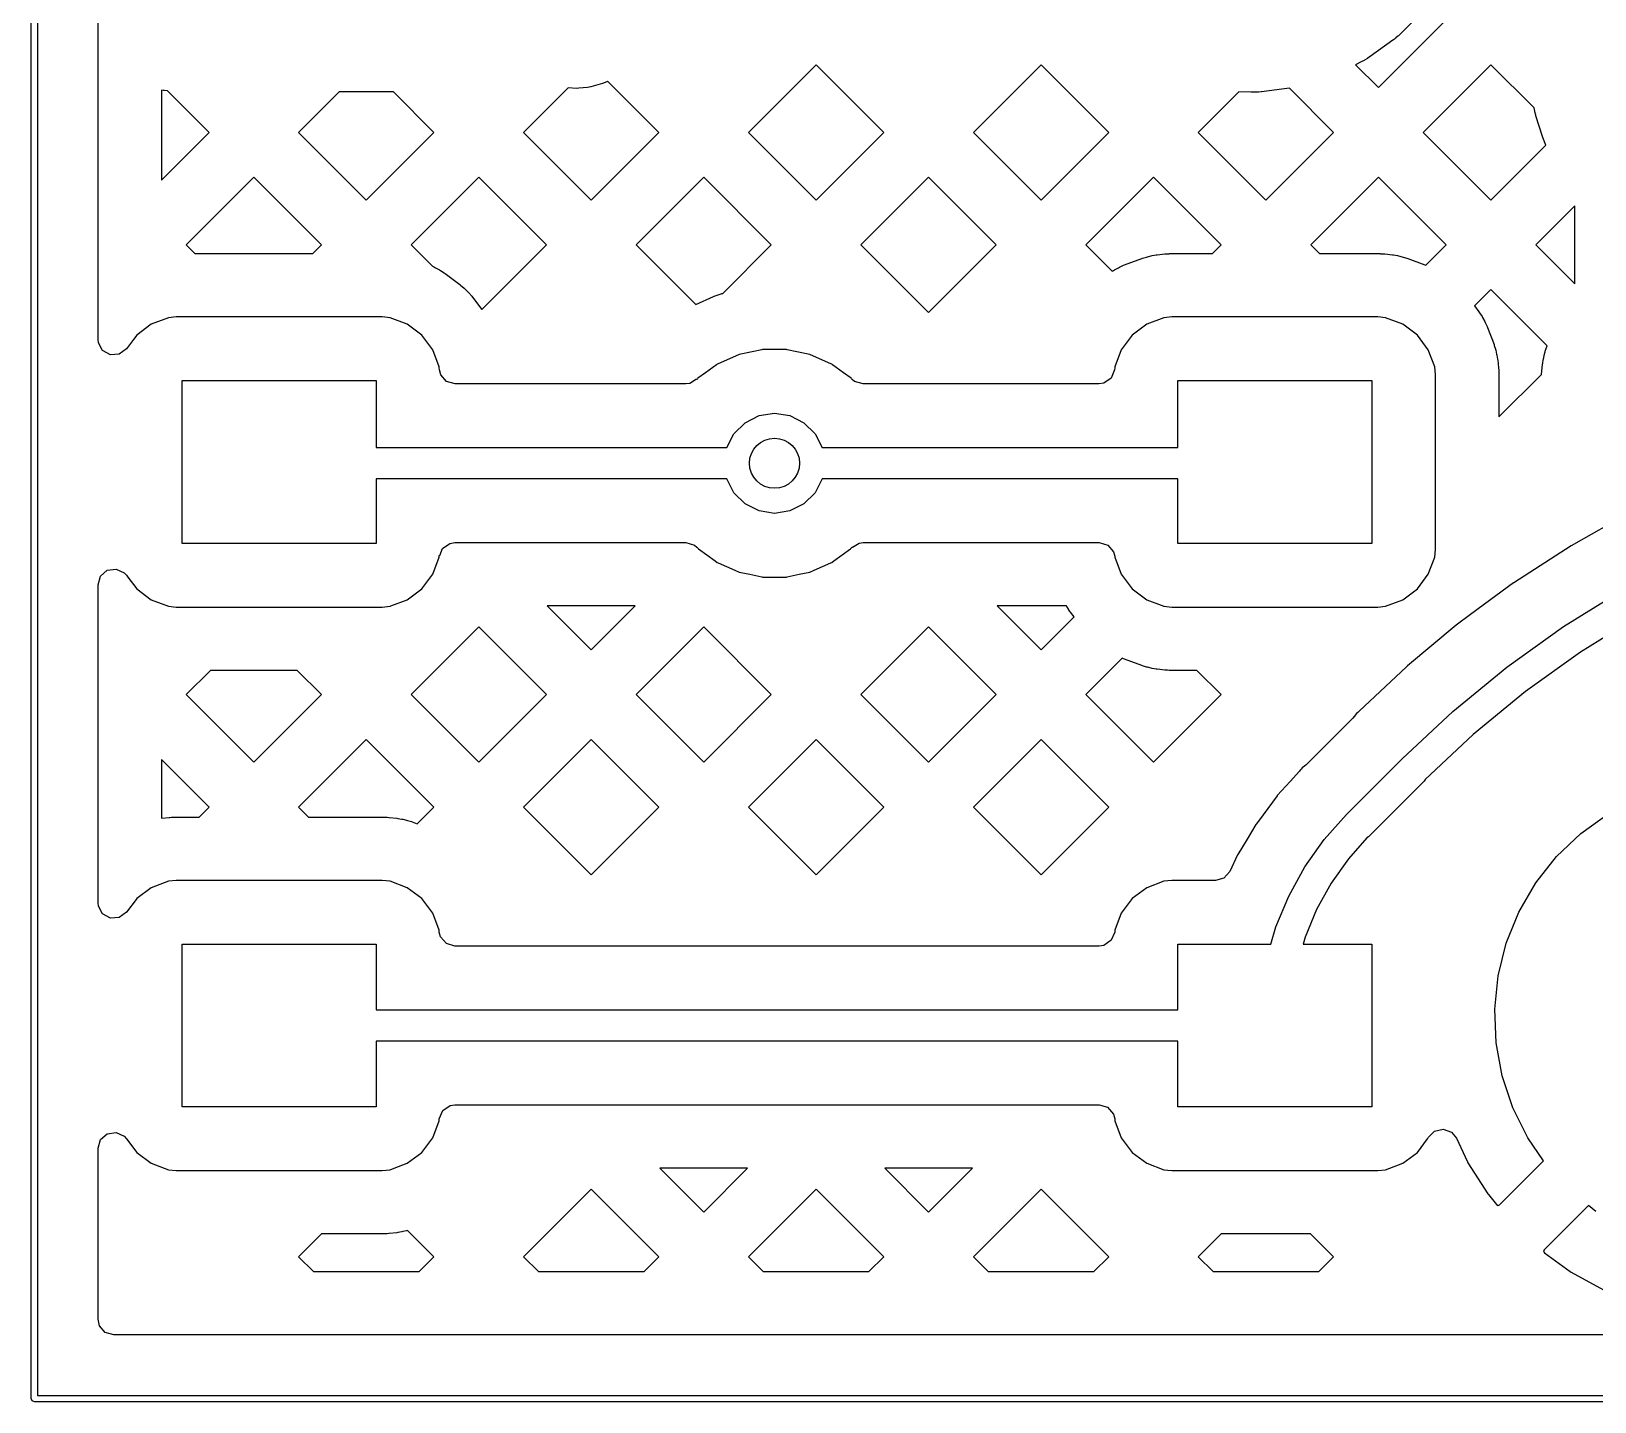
# Model space of a CAD drawing. Extents: x 54.1 to 108.3, y -71.1 to -40.8.
# Drawn here: x 54.06 to 66.55, y -71.09 to -60.15 of the extents above; entities that cross this region are included whole.
import ezdxf

# ---------------------------------------------------------------- set-up
doc = ezdxf.new("R2010")
doc.units = 0
doc.layers.add('BLACK', color=7, linetype='CONTINUOUS')

msp = doc.modelspace()

# ---------------------------------------------------------------- linework, layer by layer
at = {"layer": 'BLACK', "linetype": 'CONTINUOUS'}
for p, q in [((54.065, -71.07), (54.065, -40.87)), ((54.115, -40.895), (54.115, -71.045)), ((54.598, -62.6105), (54.598, -59.9062)), ((65.1593, -60.0109), (65.001, -60.1686)), ((64.8225, -60.5998), (65.3628, -60.0596)), ((64.9973, -60.1722), (64.9819, -60.1863)), ((65.001, -60.1686), (64.9973, -60.1722)), ((64.9377, -60.2221), (64.7558, -60.3518)), ((64.9418, -60.219), (64.9377, -60.2221)), ((64.9583, -60.2062), (64.9418, -60.219)), ((64.9623, -60.203), (64.9583, -60.2062)), ((64.9781, -60.1897), (64.9623, -60.203)), ((64.9819, -60.1863), (64.9781, -60.1897)), ((60.3324, -60.4174), (59.7922, -60.9576)), ((60.8727, -60.9576), (60.3324, -60.4174)), ((62.1285, -60.4174), (61.5882, -60.9576)), ((62.6687, -60.9576), (62.1285, -60.4174)), ((64.6846, -60.3943), (64.6393, -60.4165)), ((64.6393, -60.4165), (64.8225, -60.5998)), ((64.6892, -60.3919), (64.6846, -60.3943)), ((64.7075, -60.382), (64.6892, -60.3919)), ((64.712, -60.3795), (64.7075, -60.382)), ((64.7297, -60.3689), (64.712, -60.3795)), ((64.7341, -60.3661), (64.7297, -60.3689)), ((64.7516, -60.3548), (64.7341, -60.3661)), ((64.7558, -60.3518), (64.7516, -60.3548)), ((65.7206, -60.4174), (65.1803, -60.9576)), ((66.0654, -60.7621), (65.7206, -60.4174)), ((58.6671, -60.5481), (58.66, -60.5525)), ((59.0766, -60.9576), (58.6671, -60.5481)), ((55.1212, -60.6227), (55.104, -60.6197)), ((55.104, -60.6197), (55.104, -61.3381)), ((55.129, -60.6238), (55.1212, -60.6227)), ((55.1533, -60.6264), (55.129, -60.6238)), ((55.4845, -60.9576), (55.1533, -60.6264)), ((56.5242, -60.6335), (56.2001, -60.9576)), ((56.9565, -60.6335), (56.5242, -60.6335)), ((57.2805, -60.9576), (56.9565, -60.6335)), ((58.3521, -60.6017), (57.9961, -60.9576)), ((58.4191, -60.6056), (58.3521, -60.6017)), ((58.4371, -60.6053), (58.4191, -60.6056)), ((58.5078, -60.5993), (58.4371, -60.6053)), ((58.5321, -60.5948), (58.5078, -60.5993)), ((58.6273, -60.5673), (58.5321, -60.5948)), ((58.66, -60.5525), (58.6273, -60.5673)), ((63.7091, -60.6328), (63.3843, -60.9576)), ((63.8073, -60.6364), (63.7091, -60.6328)), ((63.8125, -60.6365), (63.8073, -60.6364)), ((63.8333, -60.6364), (63.8125, -60.6365)), ((63.8384, -60.6363), (63.8333, -60.6364)), ((63.8591, -60.6353), (63.8384, -60.6363)), ((63.8642, -60.635), (63.8591, -60.6353)), ((63.885, -60.6332), (63.8642, -60.635)), ((63.8901, -60.6327), (63.885, -60.6332)), ((64.1115, -60.6043), (63.8901, -60.6327)), ((64.4648, -60.9576), (64.1115, -60.6043)), ((66.0704, -60.7874), (66.0654, -60.7621)), ((66.0719, -60.7939), (66.0704, -60.7874)), ((66.0786, -60.82), (66.0719, -60.7939)), ((66.0804, -60.8264), (66.0786, -60.82)), ((66.1317, -60.99), (66.0804, -60.8264)), ((55.104, -61.3381), (55.4845, -60.9576)), ((56.2001, -60.9576), (56.7403, -61.4978)), ((56.7403, -61.4978), (57.2805, -60.9576)), ((57.9961, -60.9576), (58.5364, -61.4978)), ((58.5364, -61.4978), (59.0766, -60.9576)), ((59.7922, -60.9576), (60.3324, -61.4978)), ((60.3324, -61.4978), (60.8727, -60.9576)), ((61.5882, -60.9576), (62.1285, -61.4978)), ((62.1285, -61.4978), (62.6687, -60.9576)), ((62.6687, -60.9576), (62.6687, -60.9576)), ((63.3843, -60.9576), (63.9245, -61.4978)), ((63.9245, -61.4978), (64.4648, -60.9576)), ((65.1803, -60.9576), (65.7206, -61.4978)), ((66.1342, -60.9972), (66.1317, -60.99)), ((66.145, -61.0257), (66.1342, -60.9972)), ((66.148, -61.0328), (66.145, -61.0257)), ((66.1597, -61.0587), (66.148, -61.0328)), ((65.7206, -61.4978), (66.1597, -61.0587)), ((55.8423, -61.3154), (55.3021, -61.8556)), ((56.3825, -61.8556), (55.8423, -61.3154)), ((57.6383, -61.3154), (57.0981, -61.8556)), ((58.1786, -61.8556), (57.6383, -61.3154)), ((59.4344, -61.3154), (58.8942, -61.8556)), ((59.9746, -61.8556), (59.4344, -61.3154)), ((61.2304, -61.3154), (60.6902, -61.8556)), ((61.7707, -61.8556), (61.2304, -61.3154)), ((63.0265, -61.3154), (62.4863, -61.8556)), ((63.5667, -61.8556), (63.0265, -61.3154)), ((64.8225, -61.3154), (64.2823, -61.8556)), ((65.3628, -61.8556), (64.8225, -61.3154)), ((66.3905, -61.5435), (66.0784, -61.8556)), ((66.3905, -62.1677), (66.3905, -61.5435)), ((55.3021, -61.8556), (55.3719, -61.9255)), ((56.3126, -61.9255), (56.3825, -61.8556)), ((57.0981, -61.8556), (57.2691, -62.0266)), ((57.6622, -62.372), (58.1786, -61.8556)), ((58.8942, -61.8556), (59.3705, -62.3319)), ((59.5874, -62.2428), (59.9746, -61.8556)), ((60.6902, -61.8556), (61.2304, -62.3958)), ((61.2304, -62.3958), (61.7707, -61.8556)), ((62.4863, -61.8556), (62.6972, -62.0665)), ((63.4968, -61.9255), (63.5667, -61.8556)), ((63.5667, -61.8556), (63.5667, -61.8556)), ((64.2823, -61.8556), (64.3522, -61.9255)), ((65.2003, -62.0181), (65.3628, -61.8556)), ((66.0784, -61.8556), (66.3905, -62.1677)), ((55.3719, -61.9255), (56.3126, -61.9255)), ((57.2691, -62.0266), (57.2854, -62.0341)), ((57.2854, -62.0341), (57.2934, -62.0381)), ((57.2934, -62.0381), (57.3248, -62.0552)), ((62.7152, -62.0552), (62.7466, -62.0381)), ((62.7466, -62.0381), (62.7546, -62.0341)), ((62.7546, -62.0341), (62.7874, -62.019)), ((62.7874, -62.019), (62.7957, -62.0156)), ((62.7957, -62.0156), (62.9321, -61.9645)), ((62.9321, -61.9645), (62.9395, -61.9619)), ((62.9395, -61.9619), (62.9699, -61.9526)), ((62.9699, -61.9526), (62.9776, -61.9506)), ((62.9776, -61.9506), (63.0082, -61.9433)), ((63.0082, -61.9433), (63.0159, -61.9417)), ((63.0159, -61.9417), (63.0472, -61.9363)), ((63.0472, -61.9363), (63.055, -61.9352)), ((63.055, -61.9352), (63.1172, -61.9285)), ((63.1172, -61.9285), (63.1206, -61.9281)), ((63.1206, -61.9281), (63.1343, -61.927)), ((63.1343, -61.927), (63.1377, -61.9268)), ((63.1377, -61.9268), (63.1513, -61.9261)), ((63.1513, -61.9261), (63.1547, -61.9259)), ((63.1547, -61.9259), (63.1685, -61.9255)), ((63.1685, -61.9255), (63.1719, -61.9255)), ((63.1719, -61.9255), (63.4968, -61.9255)), ((64.3522, -61.9255), (64.8181, -61.9255)), ((64.8181, -61.9255), (64.8215, -61.9255)), ((64.8215, -61.9255), (64.8353, -61.9259)), ((64.8353, -61.9259), (64.8387, -61.9261)), ((64.8387, -61.9261), (64.8523, -61.9268)), ((64.8523, -61.9268), (64.8557, -61.927)), ((64.8557, -61.927), (64.8694, -61.9281)), ((64.8694, -61.9281), (64.8728, -61.9285)), ((64.8728, -61.9285), (64.935, -61.9352)), ((64.935, -61.9352), (64.9428, -61.9363)), ((64.9428, -61.9363), (64.9741, -61.9417)), ((64.9741, -61.9417), (64.9818, -61.9433)), ((64.9818, -61.9433), (65.0124, -61.9506)), ((65.0124, -61.9506), (65.0201, -61.9526)), ((65.0201, -61.9526), (65.0505, -61.9619)), ((65.0505, -61.9619), (65.0579, -61.9645)), ((65.0579, -61.9645), (65.1943, -62.0156)), ((65.1943, -62.0156), (65.2003, -62.0181)), ((57.3248, -62.0552), (57.3325, -62.0598)), ((57.3325, -62.0598), (57.3628, -62.0794)), ((57.3628, -62.0794), (57.3702, -62.0845)), ((57.3702, -62.0845), (57.4867, -62.1718)), ((57.4867, -62.1718), (57.4937, -62.1775)), ((62.6972, -62.0665), (62.7075, -62.0598)), ((62.7075, -62.0598), (62.7152, -62.0552)), ((57.4937, -62.1775), (57.521, -62.2011)), ((57.521, -62.2011), (57.5275, -62.2072)), ((57.5275, -62.2072), (57.5528, -62.2325)), ((57.5528, -62.2325), (57.5589, -62.239)), ((57.5589, -62.239), (57.5825, -62.2663)), ((57.5825, -62.2663), (57.5882, -62.2733)), ((57.5882, -62.2733), (57.6622, -62.372)), ((59.3705, -62.3319), (59.5119, -62.269)), ((59.5119, -62.269), (59.518, -62.2664)), ((59.518, -62.2664), (59.5428, -62.2569)), ((59.5428, -62.2569), (59.549, -62.2547)), ((59.549, -62.2547), (59.5741, -62.2466)), ((59.5741, -62.2466), (59.5804, -62.2447)), ((59.5804, -62.2447), (59.5874, -62.2428)), ((65.7206, -62.2134), (65.5907, -62.3433)), ((66.1689, -62.6617), (65.7206, -62.2134)), ((65.5907, -62.3433), (65.6255, -62.3898)), ((65.6255, -62.3898), (65.6306, -62.3972)), ((65.6306, -62.3972), (65.6502, -62.4275)), ((55.0233, -62.4894), (54.9067, -62.5767)), ((55.1597, -62.4383), (55.0233, -62.4894)), ((55.2219, -62.4315), (55.1597, -62.4383)), ((56.8681, -62.4315), (55.2219, -62.4315)), ((56.9303, -62.4383), (56.8681, -62.4315)), ((57.0667, -62.4894), (56.9303, -62.4383)), ((57.1833, -62.5767), (57.0667, -62.4894)), ((62.9733, -62.4894), (62.8567, -62.5767)), ((63.1097, -62.4383), (62.9733, -62.4894)), ((63.1719, -62.4315), (63.1097, -62.4383)), ((64.8181, -62.4315), (63.1719, -62.4315)), ((64.8803, -62.4383), (64.8181, -62.4315)), ((65.0167, -62.4894), (64.8803, -62.4383)), ((65.1333, -62.5767), (65.0167, -62.4894)), ((65.6502, -62.4275), (65.6548, -62.4352)), ((65.6548, -62.4352), (65.6719, -62.4666)), ((65.6719, -62.4666), (65.6759, -62.4746)), ((65.6759, -62.4746), (65.691, -62.5074)), ((65.691, -62.5074), (65.6944, -62.5157)), ((65.6944, -62.5157), (65.7455, -62.6521)), ((54.6009, -62.6372), (54.598, -62.6105)), ((54.6349, -62.6995), (54.6009, -62.6372)), ((54.8815, -62.6104), (54.8248, -62.686)), ((54.9067, -62.5767), (54.8815, -62.6104)), ((57.2706, -62.6933), (57.1833, -62.5767)), ((62.8567, -62.5767), (62.7694, -62.6933)), ((65.2206, -62.6933), (65.1333, -62.5767)), ((65.7455, -62.6521), (65.7481, -62.6595)), ((65.7481, -62.6595), (65.7574, -62.6899)), ((66.1552, -62.7037), (66.1689, -62.6617)), ((54.6971, -62.7336), (54.6349, -62.6995)), ((54.768, -62.7285), (54.6971, -62.7336)), ((54.8248, -62.686), (54.768, -62.7285)), ((57.3217, -62.8297), (57.2706, -62.6933)), ((59.7117, -62.7339), (59.5493, -62.8062)), ((59.7177, -62.7312), (59.7117, -62.7339)), ((59.7117, -62.7339), (59.7117, -62.7339)), ((59.8209, -62.7093), (59.7177, -62.7312)), ((59.8981, -62.6929), (59.8209, -62.7093)), ((59.9045, -62.6915), (59.8981, -62.6929)), ((59.8981, -62.6929), (59.8981, -62.6929)), ((60.0955, -62.6915), (59.9045, -62.6915)), ((60.1019, -62.6929), (60.0955, -62.6915)), ((60.1791, -62.7093), (60.1019, -62.6929)), ((60.1019, -62.6929), (60.1019, -62.6929)), ((60.2823, -62.7312), (60.1791, -62.7093)), ((60.2883, -62.7339), (60.2823, -62.7312)), ((60.4507, -62.8062), (60.2883, -62.7339)), ((60.2883, -62.7339), (60.2883, -62.7339)), ((62.7694, -62.6933), (62.7183, -62.8297)), ((65.2717, -62.8297), (65.2206, -62.6933)), ((65.7574, -62.6899), (65.7594, -62.6976)), ((65.7594, -62.6976), (65.7667, -62.7282)), ((65.7667, -62.7282), (65.7683, -62.7359)), ((65.7683, -62.7359), (65.7737, -62.7672)), ((65.7737, -62.7672), (65.7748, -62.775)), ((65.7748, -62.775), (65.7815, -62.8372)), ((66.1341, -62.8006), (66.1383, -62.7744)), ((66.1383, -62.7744), (66.1395, -62.7679)), ((66.1395, -62.7679), (66.1449, -62.7421)), ((66.1449, -62.7421), (66.1465, -62.7357)), ((66.1465, -62.7357), (66.1534, -62.71)), ((66.1534, -62.71), (66.1552, -62.7037)), ((57.3226, -62.8375), (57.3217, -62.8297)), ((57.3244, -62.8541), (57.3226, -62.8375)), ((57.3226, -62.8375), (57.3226, -62.8375)), ((57.335, -62.8928), (57.3244, -62.8541)), ((57.3815, -62.9465), (57.335, -62.8928)), ((59.3887, -62.9211), (59.3843, -62.926)), ((59.4494, -62.8771), (59.3887, -62.9211)), ((59.5379, -62.8128), (59.4494, -62.8771)), ((59.5432, -62.8089), (59.5379, -62.8128)), ((59.5379, -62.8128), (59.5379, -62.8128)), ((59.5493, -62.8062), (59.5432, -62.8089)), ((59.5493, -62.8062), (59.5493, -62.8062)), ((60.4568, -62.8089), (60.4507, -62.8062)), ((60.4507, -62.8062), (60.4507, -62.8062)), ((60.4621, -62.8128), (60.4568, -62.8089)), ((60.5506, -62.8771), (60.4621, -62.8128)), ((60.4621, -62.8128), (60.4621, -62.8128)), ((60.6113, -62.9211), (60.5506, -62.8771)), ((60.6157, -62.926), (60.6113, -62.9211)), ((62.6884, -62.9197), (62.63, -62.9601)), ((62.7156, -62.8541), (62.6884, -62.9197)), ((62.7174, -62.8375), (62.7156, -62.8541)), ((62.7183, -62.8297), (62.7174, -62.8375)), ((62.7174, -62.8375), (62.7174, -62.8375)), ((65.2785, -62.8919), (65.2717, -62.8297)), ((65.2785, -64.2881), (65.2785, -62.8919)), ((65.7815, -62.8372), (65.7819, -62.8406)), ((65.7819, -62.8406), (65.783, -62.8543)), ((65.783, -62.8543), (65.7832, -62.8577)), ((65.7832, -62.8577), (65.7839, -62.8713)), ((65.7839, -62.8713), (65.7841, -62.8747)), ((65.7841, -62.8747), (65.7845, -62.8885)), ((65.7845, -62.8885), (65.7845, -62.8919)), ((65.7845, -63.2299), (66.1245, -62.8899)), ((65.7845, -62.8919), (65.7845, -63.2299)), ((66.1245, -62.8899), (66.1332, -62.8072)), ((66.1332, -62.8072), (66.1341, -62.8006)), ((55.27, -64.24), (55.27, -62.94)), ((55.27, -62.94), (56.82, -62.94)), ((56.82, -62.94), (56.82, -63.475)), ((57.4497, -62.9665), (57.3815, -62.9465)), ((59.2918, -62.9665), (57.4497, -62.9665)), ((59.325, -62.9621), (59.2918, -62.9665)), ((59.3783, -62.9292), (59.325, -62.9621)), ((59.3794, -62.9305), (59.3783, -62.9292)), ((59.3843, -62.926), (59.3794, -62.9305)), ((60.6206, -62.9305), (60.6157, -62.926)), ((60.6209, -62.9302), (60.6206, -62.9305)), ((60.6401, -62.9465), (60.6209, -62.9302)), ((60.7082, -62.9665), (60.6401, -62.9465)), ((62.5903, -62.9665), (60.7082, -62.9665)), ((62.63, -62.9601), (62.5903, -62.9665)), ((63.22, -63.475), (63.22, -62.94)), ((63.22, -62.94), (64.77, -62.94)), ((64.77, -62.94), (64.77, -64.24)), ((59.6764, -63.3649), (59.7649, -63.2764)), ((59.7649, -63.2764), (59.8764, -63.2196)), ((59.8764, -63.2196), (60, -63.2)), ((60, -63.2), (60.1236, -63.2196)), ((60.1236, -63.2196), (60.2351, -63.2764)), ((60.2351, -63.2764), (60.3236, -63.3649)), ((59.6203, -63.475), (59.6764, -63.3649)), ((60.3236, -63.3649), (60.3797, -63.475)), ((56.82, -63.475), (59.6203, -63.475)), ((60.3797, -63.475), (63.22, -63.475)), ((59.6203, -63.725), (56.82, -63.725)), ((56.82, -63.725), (56.82, -64.24)), ((59.6764, -63.8351), (59.6203, -63.725)), ((60.3797, -63.725), (60.3236, -63.8351)), ((63.22, -63.725), (60.3797, -63.725)), ((63.22, -64.24), (63.22, -63.725)), ((59.7649, -63.9236), (59.6764, -63.8351)), ((60.3236, -63.8351), (60.2351, -63.9236)), ((59.8764, -63.9804), (59.7649, -63.9236)), ((60, -64), (59.8764, -63.9804)), ((60.1236, -63.9804), (60, -64)), ((60.2351, -63.9236), (60.1236, -63.9804)), ((66.8353, -63.9905), (66.3608, -64.2582)), ((56.82, -64.24), (55.27, -64.24)), ((57.3266, -64.3353), (57.3495, -64.2803)), ((57.3495, -64.2803), (57.4078, -64.2399)), ((57.4078, -64.2399), (57.4475, -64.2335)), ((57.4475, -64.2335), (59.2918, -64.2335)), ((59.2918, -64.2335), (59.3599, -64.2535)), ((59.3599, -64.2535), (59.3791, -64.2698)), ((59.3791, -64.2698), (59.3794, -64.2695)), ((59.3794, -64.2695), (59.3843, -64.274)), ((59.3843, -64.274), (59.3887, -64.2789)), ((59.3887, -64.2789), (59.3941, -64.2827)), ((59.3941, -64.2827), (59.5256, -64.3783)), ((60.4744, -64.3783), (60.6059, -64.2827)), ((60.6059, -64.2827), (60.6113, -64.2789)), ((60.6113, -64.2789), (60.6157, -64.274)), ((60.6157, -64.274), (60.6206, -64.2695)), ((60.6206, -64.2695), (60.6217, -64.2708)), ((60.6217, -64.2708), (60.675, -64.2379)), ((60.675, -64.2379), (60.7082, -64.2335)), ((60.7082, -64.2335), (62.5925, -64.2335)), ((62.5925, -64.2335), (62.6606, -64.2535)), ((62.6606, -64.2535), (62.7071, -64.3072)), ((64.77, -64.24), (63.22, -64.24)), ((65.2717, -64.3503), (65.2785, -64.2881)), ((66.3608, -64.2582), (65.9032, -64.554)), ((57.2706, -64.4867), (57.3217, -64.3503)), ((57.3217, -64.3503), (57.3226, -64.3425)), ((57.3226, -64.3425), (57.3244, -64.3348)), ((57.3244, -64.3348), (57.3266, -64.3353)), ((59.5256, -64.3783), (59.5432, -64.3911)), ((59.5432, -64.3911), (59.5493, -64.3938)), ((59.5493, -64.3938), (59.5493, -64.3938)), ((59.5493, -64.3938), (59.6839, -64.4537)), ((60.3161, -64.4537), (60.4507, -64.3938)), ((60.4507, -64.3938), (60.4568, -64.3911)), ((60.4507, -64.3938), (60.4507, -64.3938)), ((60.4568, -64.3911), (60.4744, -64.3783)), ((62.7071, -64.3072), (62.7148, -64.335)), ((62.7148, -64.335), (62.7156, -64.3348)), ((62.7156, -64.3348), (62.7174, -64.3425)), ((62.7174, -64.3425), (62.7183, -64.3503)), ((62.7183, -64.3503), (62.7694, -64.4867)), ((65.2206, -64.4867), (65.2717, -64.3503)), ((54.598, -64.5695), (54.618, -64.5014)), ((54.618, -64.5014), (54.6717, -64.4549)), ((54.6717, -64.4549), (54.7419, -64.4448)), ((54.7419, -64.4448), (54.8065, -64.4743)), ((54.8065, -64.4743), (54.8248, -64.494)), ((54.8248, -64.494), (54.8364, -64.5094)), ((54.8364, -64.5094), (54.9067, -64.6033)), ((57.1833, -64.6033), (57.2706, -64.4867)), ((59.6839, -64.4537), (59.7177, -64.4688)), ((59.7177, -64.4688), (59.802, -64.4867)), ((59.802, -64.4867), (59.8981, -64.5071)), ((59.8981, -64.5071), (59.8981, -64.5071)), ((59.8981, -64.5071), (59.9045, -64.5085)), ((59.9045, -64.5085), (60.0955, -64.5085)), ((60.0955, -64.5085), (60.1019, -64.5071)), ((60.1019, -64.5071), (60.198, -64.4867)), ((60.1019, -64.5071), (60.1019, -64.5071)), ((60.198, -64.4867), (60.2823, -64.4688)), ((60.2823, -64.4688), (60.3161, -64.4537)), ((62.7694, -64.4867), (62.8567, -64.6033)), ((65.1333, -64.6033), (65.2206, -64.4867)), ((54.598, -67.1105), (54.598, -64.5695)), ((54.9067, -64.6033), (55.0233, -64.6906)), ((57.0667, -64.6906), (57.1833, -64.6033)), ((62.8567, -64.6033), (62.9733, -64.6906)), ((65.0167, -64.6906), (65.1333, -64.6033)), ((65.9017, -64.5551), (65.6182, -64.7637)), ((65.9032, -64.554), (65.9017, -64.5551)), ((65.9017, -64.5551), (65.9017, -64.5551)), ((66.3007, -64.9037), (66.7734, -64.6097)), ((55.0233, -64.6906), (55.1597, -64.7417)), ((55.1597, -64.7417), (55.2219, -64.7485)), ((55.2219, -64.7485), (56.8681, -64.7485)), ((56.8681, -64.7485), (56.9303, -64.7417)), ((56.9303, -64.7417), (56.9363, -64.7395)), ((56.9363, -64.7395), (57.0667, -64.6906)), ((58.8868, -64.7395), (58.1859, -64.7395)), ((58.1859, -64.7395), (58.5364, -65.0899)), ((58.5364, -65.0899), (58.8868, -64.7395)), ((62.3324, -64.7395), (61.778, -64.7395)), ((61.778, -64.7395), (62.1285, -65.0899)), ((62.3352, -64.7448), (62.3324, -64.7395)), ((62.3398, -64.7525), (62.3352, -64.7448)), ((62.3594, -64.7828), (62.3398, -64.7525)), ((62.3645, -64.7902), (62.3594, -64.7828)), ((62.3918, -64.8266), (62.3645, -64.7902)), ((62.9733, -64.6906), (63.1097, -64.7417)), ((63.1097, -64.7417), (63.1719, -64.7485)), ((63.1719, -64.7485), (64.8181, -64.7485)), ((64.8181, -64.7485), (64.8803, -64.7417)), ((64.8803, -64.7417), (65.0167, -64.6906)), ((65.6182, -64.7637), (65.4644, -64.8769)), ((57.6383, -64.9075), (57.0981, -65.4477)), ((58.1786, -65.4477), (57.6383, -64.9075)), ((59.4344, -64.9075), (58.8942, -65.4477)), ((59.9746, -65.4477), (59.4344, -64.9075)), ((61.2304, -64.9075), (60.6902, -65.4477)), ((61.7707, -65.4477), (61.2304, -64.9075)), ((62.1285, -65.0899), (62.3918, -64.8266)), ((65.4439, -64.894), (65.055, -65.2181)), ((65.4644, -64.8769), (65.4439, -64.894)), ((65.8482, -65.2279), (66.3007, -64.9037)), ((66.8962, -64.8224), (66.4372, -65.1079)), ((62.7775, -65.1565), (62.4863, -65.4477)), ((62.7874, -65.161), (62.7775, -65.1565)), ((62.7957, -65.1644), (62.7874, -65.161)), ((62.9321, -65.2155), (62.7957, -65.1644)), ((66.4372, -65.1079), (65.9977, -65.4227)), ((55.4953, -65.2545), (55.3021, -65.4477)), ((56.1893, -65.2545), (55.4953, -65.2545)), ((56.3825, -65.4477), (56.1893, -65.2545)), ((62.9395, -65.2181), (62.9321, -65.2155)), ((62.9699, -65.2274), (62.9395, -65.2181)), ((62.9776, -65.2294), (62.9699, -65.2274)), ((63.0082, -65.2367), (62.9776, -65.2294)), ((63.0159, -65.2383), (63.0082, -65.2367)), ((63.0472, -65.2437), (63.0159, -65.2383)), ((63.055, -65.2448), (63.0472, -65.2437)), ((63.1172, -65.2515), (63.055, -65.2448)), ((63.1206, -65.2519), (63.1172, -65.2515)), ((63.1343, -65.253), (63.1206, -65.2519)), ((63.1377, -65.2532), (63.1343, -65.253)), ((63.1513, -65.2539), (63.1377, -65.2532)), ((63.1547, -65.2541), (63.1513, -65.2539)), ((63.1685, -65.2545), (63.1547, -65.2541)), ((63.1719, -65.2545), (63.1685, -65.2545)), ((63.3735, -65.2545), (63.1719, -65.2545)), ((63.5667, -65.4477), (63.3735, -65.2545)), ((65.0459, -65.2257), (64.6692, -65.5803)), ((65.055, -65.2181), (65.0459, -65.2257)), ((65.4179, -65.5811), (65.8482, -65.2279)), ((55.3021, -65.4477), (55.8423, -65.988)), ((55.8423, -65.988), (56.3825, -65.4477)), ((57.0981, -65.4477), (57.6383, -65.988)), ((57.6383, -65.988), (58.1786, -65.4477)), ((58.1786, -65.4477), (58.1786, -65.4477)), ((58.8942, -65.4477), (59.4344, -65.988)), ((59.4344, -65.988), (59.9746, -65.4477)), ((60.6902, -65.4477), (61.2304, -65.988)), ((61.2304, -65.988), (61.7707, -65.4477)), ((62.4863, -65.4477), (63.0265, -65.988)), ((63.0265, -65.988), (63.5667, -65.4477)), ((65.9977, -65.4227), (65.5798, -65.7657)), ((64.6195, -65.6346), (64.2464, -66.0077)), ((64.6295, -65.6233), (64.6195, -65.6346)), ((64.6488, -65.5988), (64.6295, -65.6233)), ((64.6583, -65.5894), (64.6488, -65.5988)), ((64.6616, -65.5869), (64.6583, -65.5894)), ((64.6647, -65.5842), (64.6616, -65.5869)), ((64.6692, -65.5803), (64.6646, -65.5841)), ((64.6646, -65.5841), (64.6647, -65.5842)), ((65.0116, -65.9616), (65.4179, -65.5811)), ((65.5798, -65.7657), (65.196, -66.1252)), ((56.7403, -65.8055), (56.2001, -66.3457)), ((57.2805, -66.3457), (56.7403, -65.8055)), ((58.5364, -65.8055), (57.9961, -66.3457)), ((59.0766, -66.3457), (58.5364, -65.8055)), ((60.3324, -65.8055), (59.7922, -66.3457)), ((60.8727, -66.3457), (60.3324, -65.8055)), ((62.1285, -65.8055), (61.5882, -66.3457)), ((62.6687, -66.3457), (62.1285, -65.8055)), ((55.4845, -66.3457), (55.104, -65.9652)), ((55.104, -65.9652), (55.104, -66.4354)), ((64.2049, -66.0426), (64.2024, -66.0459)), ((64.2145, -66.0333), (64.2049, -66.0426)), ((64.2329, -66.0194), (64.2145, -66.0333)), ((64.2464, -66.0077), (64.2329, -66.0194)), ((64.5678, -66.4055), (65.0116, -65.9616)), ((65.0116, -65.9616), (65.0116, -65.9616)), ((65.0116, -65.9616), (65.0116, -65.9616)), ((64.1167, -66.1417), (64.015, -66.2539)), ((64.1918, -66.0588), (64.1167, -66.1417)), ((64.1976, -66.0519), (64.1918, -66.0588)), ((64.2024, -66.0459), (64.1976, -66.0519)), ((64.2024, -66.0459), (64.2024, -66.0459)), ((65.1884, -66.1384), (64.7445, -66.5822)), ((65.196, -66.1252), (65.1884, -66.1384)), ((65.1884, -66.1384), (65.1884, -66.1384)), ((64.0131, -66.2564), (63.8642, -66.4572)), ((64.015, -66.2539), (64.0131, -66.2564)), ((64.0131, -66.2564), (64.0131, -66.2564)), ((55.4047, -66.4255), (55.4845, -66.3457)), ((56.2001, -66.3457), (56.2798, -66.4255)), ((57.1471, -66.4792), (57.2805, -66.3457)), ((57.9961, -66.3457), (58.5364, -66.886)), ((58.5364, -66.886), (59.0766, -66.3457)), ((59.0766, -66.3457), (59.0766, -66.3457)), ((59.7922, -66.3457), (60.3324, -66.886)), ((60.3324, -66.886), (60.8727, -66.3457)), ((61.5882, -66.3457), (62.1285, -66.886)), ((62.1285, -66.886), (62.6687, -66.3457)), ((64.3897, -66.6047), (64.5678, -66.4055)), ((66.4389, -66.556), (66.6573, -66.4)), ((55.104, -66.4354), (55.105, -66.4352)), ((55.105, -66.4352), (55.1672, -66.4285)), ((55.1672, -66.4285), (55.1706, -66.4281)), ((55.1706, -66.4281), (55.1843, -66.427)), ((55.1843, -66.427), (55.1877, -66.4268)), ((55.1877, -66.4268), (55.2013, -66.4261)), ((55.2013, -66.4261), (55.2047, -66.4259)), ((55.2047, -66.4259), (55.2185, -66.4255)), ((55.2185, -66.4255), (55.2219, -66.4255)), ((55.2219, -66.4255), (55.4047, -66.4255)), ((56.2798, -66.4255), (56.8681, -66.4255)), ((56.8681, -66.4255), (56.8715, -66.4255)), ((56.8715, -66.4255), (56.8853, -66.4259)), ((56.8853, -66.4259), (56.8887, -66.4261)), ((56.8887, -66.4261), (56.9023, -66.4268)), ((56.9023, -66.4268), (56.9057, -66.427)), ((56.9057, -66.427), (56.9194, -66.4281)), ((56.9194, -66.4281), (56.9228, -66.4285)), ((56.9228, -66.4285), (56.985, -66.4352)), ((56.985, -66.4352), (56.9928, -66.4363)), ((56.9928, -66.4363), (57.0241, -66.4417)), ((57.0241, -66.4417), (57.0318, -66.4433)), ((57.0318, -66.4433), (57.0624, -66.4506)), ((57.0624, -66.4506), (57.0701, -66.4526)), ((57.0701, -66.4526), (57.1005, -66.4619)), ((57.1005, -66.4619), (57.1079, -66.4645)), ((57.1079, -66.4645), (57.1471, -66.4792)), ((63.8442, -66.4847), (63.7739, -66.602)), ((63.8458, -66.482), (63.8442, -66.4847)), ((63.8442, -66.4847), (63.8442, -66.4847)), ((63.8642, -66.4572), (63.8458, -66.482)), ((63.7739, -66.602), (63.6998, -66.7256)), ((64.2351, -66.8225), (64.3897, -66.6047)), ((64.731, -66.5923), (64.5826, -66.7584)), ((64.7445, -66.5822), (64.731, -66.5923)), ((66.2447, -66.7413), (66.4389, -66.556)), ((63.6985, -66.7284), (63.6365, -66.8594)), ((63.6998, -66.7256), (63.6985, -66.7284)), ((63.6985, -66.7284), (63.6985, -66.7284)), ((64.5826, -66.7584), (64.444, -66.9538)), ((66.0785, -66.952), (66.2447, -66.7413)), ((63.5893, -66.9124), (63.5226, -66.9315)), ((63.6365, -66.8594), (63.5893, -66.9124)), ((64.1059, -67.0564), (64.2351, -66.8225)), ((55.0233, -66.9894), (54.9067, -67.0767)), ((55.1597, -66.9383), (55.0233, -66.9894)), ((55.2219, -66.9315), (55.1597, -66.9383)), ((56.8681, -66.9315), (55.2219, -66.9315)), ((56.9303, -66.9383), (56.8681, -66.9315)), ((57.0667, -66.9894), (56.9303, -66.9383)), ((57.1833, -67.0767), (57.0667, -66.9894)), ((62.9733, -66.9894), (62.8567, -67.0767)), ((63.1097, -66.9383), (62.9733, -66.9894)), ((63.1719, -66.9315), (63.1097, -66.9383)), ((63.5226, -66.9315), (63.1719, -66.9315)), ((64.444, -66.9538), (64.3281, -67.1634)), ((65.9437, -67.1841), (66.0785, -66.952)), ((54.6009, -67.1372), (54.598, -67.1105)), ((54.6349, -67.1995), (54.6009, -67.1372)), ((54.9014, -67.0839), (54.8248, -67.186)), ((54.9067, -67.0767), (54.9014, -67.0839)), ((57.2706, -67.1933), (57.1833, -67.0767)), ((62.8567, -67.0767), (62.7694, -67.1933)), ((64.0037, -67.3032), (64.1059, -67.0564)), ((64.3281, -67.1634), (64.2365, -67.3846)), ((54.6971, -67.2336), (54.6349, -67.1995)), ((54.768, -67.2285), (54.6971, -67.2336)), ((54.8248, -67.186), (54.768, -67.2285)), ((57.3217, -67.3297), (57.2706, -67.1933)), ((62.7694, -67.1933), (62.7183, -67.3297)), ((65.843, -67.4329), (65.9437, -67.1841)), ((57.3226, -67.3375), (57.3217, -67.3297)), ((57.3233, -67.3441), (57.3226, -67.3375)), ((57.334, -67.3828), (57.3233, -67.3441)), ((57.3805, -67.4365), (57.334, -67.3828)), ((62.6894, -67.4097), (62.6311, -67.4501)), ((62.7167, -67.3441), (62.6894, -67.4097)), ((62.7174, -67.3375), (62.7167, -67.3441)), ((62.7183, -67.3297), (62.7174, -67.3375)), ((63.9643, -67.44), (64.0037, -67.3032)), ((64.2365, -67.3846), (64.2205, -67.44)), ((55.27, -68.74), (55.27, -67.44)), ((55.27, -67.44), (56.82, -67.44)), ((56.82, -67.44), (56.82, -67.965)), ((57.4486, -67.4565), (57.3805, -67.4365)), ((62.5914, -67.4565), (57.4486, -67.4565)), ((62.6311, -67.4501), (62.5914, -67.4565)), ((63.22, -67.965), (63.22, -67.44)), ((63.22, -67.44), (63.9643, -67.44)), ((64.2205, -67.44), (64.77, -67.44)), ((64.77, -67.44), (64.77, -68.74)), ((65.7783, -67.6933), (65.843, -67.4329)), ((65.7509, -67.9603), (65.7783, -67.6933)), ((56.82, -67.965), (63.22, -67.965)), ((65.7615, -68.2285), (65.7509, -67.9603)), ((63.22, -68.215), (56.82, -68.215)), ((56.82, -68.215), (56.82, -68.74)), ((63.22, -68.74), (63.22, -68.215)), ((65.8097, -68.4925), (65.7615, -68.2285)), ((65.8946, -68.7471), (65.8097, -68.4925)), ((56.82, -68.74), (55.27, -68.74)), ((57.3233, -68.8359), (57.3506, -68.7703)), ((57.3506, -68.7703), (57.4089, -68.7299)), ((57.4089, -68.7299), (57.4486, -68.7235)), ((57.4486, -68.7235), (62.5914, -68.7235)), ((62.5914, -68.7235), (62.6595, -68.7435)), ((62.6595, -68.7435), (62.706, -68.7972)), ((64.77, -68.74), (63.22, -68.74)), ((66.0146, -68.9872), (65.8946, -68.7471)), ((57.2706, -68.9867), (57.3217, -68.8503)), ((57.3217, -68.8503), (57.3233, -68.8359)), ((62.706, -68.7972), (62.7167, -68.8359)), ((62.7167, -68.8359), (62.7183, -68.8503)), ((62.7183, -68.8503), (62.7694, -68.9867)), ((54.598, -69.0695), (54.618, -69.0014)), ((54.618, -69.0014), (54.6717, -68.9549)), ((54.6717, -68.9549), (54.7419, -68.9448)), ((54.7419, -68.9448), (54.8065, -68.9743)), ((54.8065, -68.9743), (54.8248, -68.994)), ((54.8248, -68.994), (54.9067, -69.1033)), ((57.1833, -69.1033), (57.2706, -68.9867)), ((62.7694, -68.9867), (62.8567, -69.1033)), ((65.1333, -69.1033), (65.2152, -68.994)), ((65.2152, -68.9939), (65.2206, -68.9867)), ((65.2152, -68.994), (65.2152, -68.9939)), ((65.2152, -68.9939), (65.2152, -68.9939)), ((65.2206, -68.9867), (65.2223, -68.9821)), ((65.2223, -68.9821), (65.2711, -68.9335)), ((65.2711, -68.9335), (65.3405, -68.9184)), ((65.3405, -68.9184), (65.407, -68.9433)), ((65.407, -68.9433), (65.4454, -68.9905)), ((65.4454, -68.9905), (65.534, -69.1788)), ((66.1409, -69.1699), (66.0146, -68.9872)), ((54.598, -70.436), (54.598, -69.0695)), ((54.9067, -69.1033), (55.0233, -69.1906)), ((57.0667, -69.1906), (57.1833, -69.1033)), ((62.8567, -69.1033), (62.9733, -69.1906)), ((65.0167, -69.1906), (65.1333, -69.1033)), ((55.0233, -69.1906), (55.1597, -69.2417)), ((55.1597, -69.2417), (55.2219, -69.2485)), ((55.2219, -69.2485), (56.8681, -69.2485)), ((56.8681, -69.2485), (56.9303, -69.2417)), ((56.9303, -69.2417), (56.963, -69.2295)), ((56.963, -69.2295), (57.0667, -69.1906)), ((59.7849, -69.2295), (59.0838, -69.2295)), ((59.0838, -69.2295), (59.4344, -69.5801)), ((59.4344, -69.5801), (59.7849, -69.2295)), ((61.581, -69.2295), (60.8799, -69.2295)), ((60.8799, -69.2295), (61.2304, -69.5801)), ((61.2304, -69.5801), (61.581, -69.2295)), ((62.9733, -69.1906), (63.1097, -69.2417)), ((63.1097, -69.2417), (63.1719, -69.2485)), ((63.1719, -69.2485), (64.8181, -69.2485)), ((64.8181, -69.2485), (64.8803, -69.2417)), ((64.8803, -69.2417), (65.0167, -69.1906)), ((65.534, -69.1788), (65.5378, -69.1857)), ((65.5378, -69.1857), (65.6959, -69.4348)), ((65.7888, -69.522), (66.1409, -69.1699)), ((58.5364, -69.3976), (57.9961, -69.9378)), ((59.0766, -69.9378), (58.5364, -69.3976)), ((60.3324, -69.3976), (59.7922, -69.9378)), ((60.8727, -69.9378), (60.3324, -69.3976)), ((62.1285, -69.3976), (61.5882, -69.9378)), ((62.6687, -69.9378), (62.1285, -69.3976)), ((65.6959, -69.4348), (65.7006, -69.4412)), ((65.7006, -69.4412), (65.7655, -69.5198)), ((65.7655, -69.5198), (65.778, -69.5282)), ((65.778, -69.5282), (65.7888, -69.522)), ((66.5008, -69.5284), (66.1469, -69.8823)), ((66.5575, -69.5745), (66.5008, -69.5284)), ((56.3834, -69.7545), (56.2001, -69.9378)), ((56.8681, -69.7545), (56.3834, -69.7545)), ((56.8715, -69.7545), (56.8681, -69.7545)), ((56.8853, -69.7541), (56.8715, -69.7545)), ((56.8887, -69.7539), (56.8853, -69.7541)), ((56.9023, -69.7532), (56.8887, -69.7539)), ((56.9057, -69.753), (56.9023, -69.7532)), ((56.9194, -69.7519), (56.9057, -69.753)), ((56.9228, -69.7515), (56.9194, -69.7519)), ((56.985, -69.7448), (56.9228, -69.7515)), ((56.9928, -69.7437), (56.985, -69.7448)), ((57.0241, -69.7383), (56.9928, -69.7437)), ((57.0318, -69.7367), (57.0241, -69.7383)), ((57.0624, -69.7294), (57.0318, -69.7367)), ((57.0701, -69.7274), (57.0624, -69.7294)), ((57.2805, -69.9378), (57.0701, -69.7274)), ((63.5676, -69.7545), (63.3843, -69.9378)), ((64.2814, -69.7545), (63.5676, -69.7545)), ((64.4648, -69.9378), (64.2814, -69.7545)), ((66.1469, -69.8823), (66.1403, -69.8944)), ((66.1403, -69.8944), (66.1491, -69.906)), ((66.1491, -69.906), (66.354, -70.0548)), ((56.2001, -69.9378), (56.3182, -70.056)), ((57.1624, -70.056), (57.2805, -69.9378)), ((57.9961, -69.9378), (58.1143, -70.056)), ((58.9585, -70.056), (59.0766, -69.9378)), ((59.7922, -69.9378), (59.9103, -70.056)), ((60.7545, -70.056), (60.8727, -69.9378)), ((61.5882, -69.9378), (61.7064, -70.056)), ((62.5506, -70.056), (62.6687, -69.9378)), ((63.3843, -69.9378), (63.5024, -70.056)), ((64.3466, -70.056), (64.4648, -69.9378)), ((56.3182, -70.056), (57.1624, -70.056)), ((58.1143, -70.056), (58.9585, -70.056)), ((59.9103, -70.056), (60.7545, -70.056)), ((61.7064, -70.056), (62.5506, -70.056)), ((63.5024, -70.056), (64.3466, -70.056)), ((66.354, -70.0548), (66.3606, -70.0591)), ((66.3606, -70.0591), (66.6192, -70.2012)), ((54.6094, -70.4883), (54.598, -70.436)), ((54.6559, -70.542), (54.6094, -70.4883)), ((54.724, -70.562), (54.6559, -70.542)), ((66.8709, -70.562), (54.724, -70.562)), ((54.0723, -71.0877), (54.065, -71.07)), ((54.09, -71.095), (54.0723, -71.0877)), ((108.29, -71.095), (54.09, -71.095)), ((54.115, -71.045), (108.265, -71.045))]:
    msp.add_line(p, q, dxfattribs=at)
at = {"layer": 'BLACK'}
msp.add_circle((60, -63.6), 0.2, dxfattribs=at)

doc.saveas('drawing.dxf')
